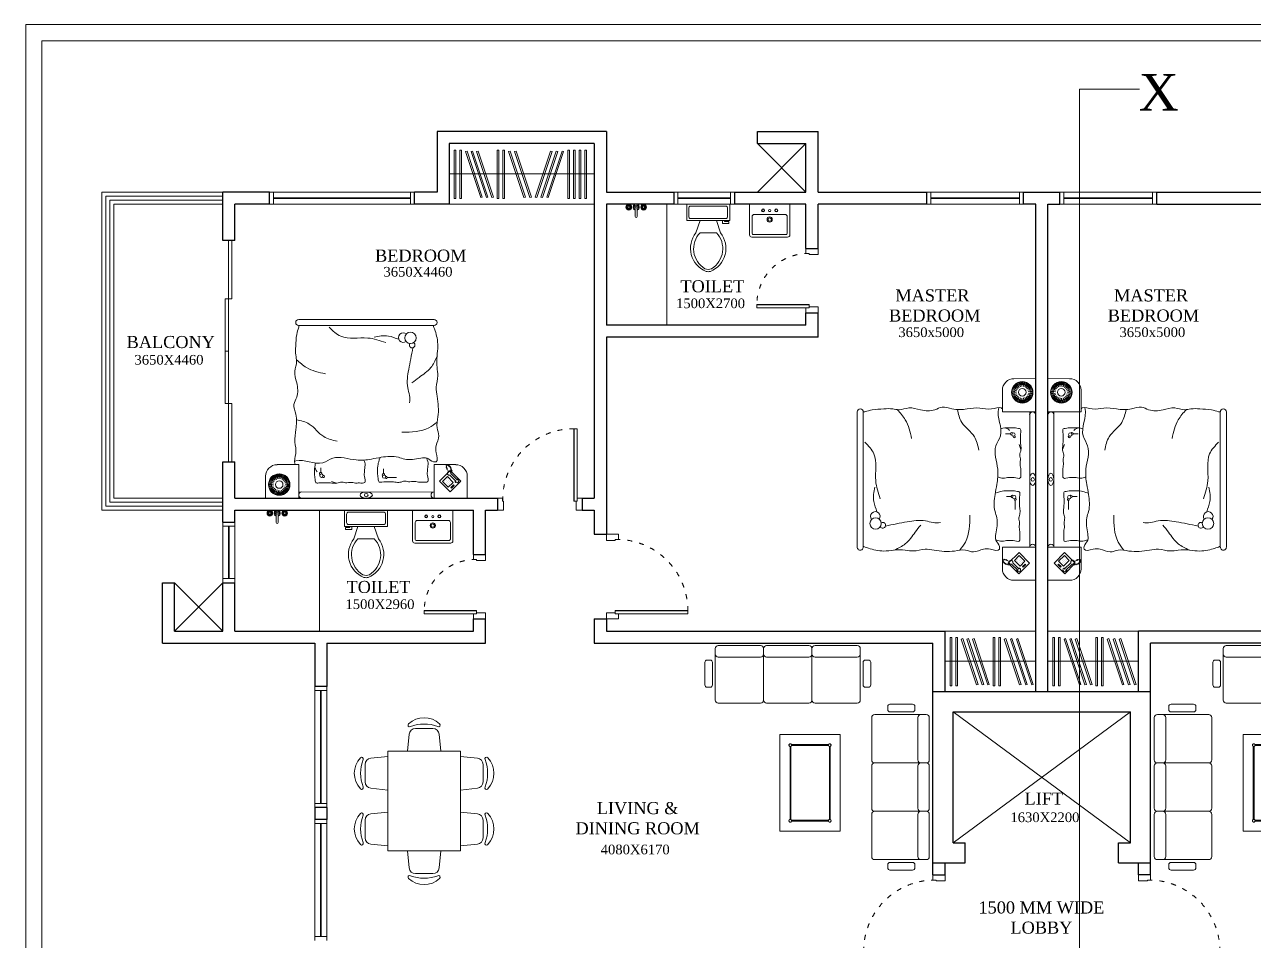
# Model space of a CAD drawing. Header units: inches. Extents: x 0 to 62493, y 0 to 42770.
# Drawn here: x 0 to 15242, y 8968 to 20328 of the extents above; entities that cross this region are included whole.
import ezdxf

# ---------------------------------------------------------------- set-up
doc = ezdxf.new("R2010")
doc.units = ezdxf.units.IN
doc.header["$MEASUREMENT"] = 0
doc.linetypes.add('ACAD_ISO03W100', pattern=[30, 12, -18])
for name, color, linetype, lineweight in [('door', 35, 'Continuous', 5), ('furniture', 23, 'Continuous', 9), ('LIFT', 6, 'Continuous', 30), ('LINE', 253, 'Continuous', 9), ('plumbing', 143, 'Continuous', 9), ('railing', 6, 'Continuous', 9), ('wall', 254, 'Continuous', 30), ('window', 253, 'Continuous', 9)]:
    doc.layers.add(name, color=color, linetype=linetype, lineweight=lineweight)
doc.layers.add('TEXT', color=104, linetype='Continuous')
doc.styles.add('MONOTXT', font='times.ttf')

# ---------------------------------------------------------------- blocks, each defined once
blk = doc.blocks.new('bed')
at = {"lineweight": 5}
for p, q in [((-82.966, 75.566), (-82.831, 75.801)), ((-82.831, 75.801), (-82.475, 75.595)), ((-82.897, 75.596), (-82.895, 75.602)), ((-82.895, 75.602), (-82.839, 75.586)), ((-82.892, 75.615), (-82.856, 75.602)), ((-82.892, 75.614), (-82.856, 75.602)), ((-82.887, 75.627), (-82.884, 75.633)), ((-82.833, 75.603), (-82.887, 75.627)), ((-82.884, 75.633), (-82.833, 75.603)), ((-82.877, 75.644), (-82.846, 75.623)), ((-82.877, 75.643), (-82.846, 75.623)), ((-82.869, 75.655), (-82.865, 75.66)), ((-82.823, 75.619), (-82.869, 75.655)), ((-82.865, 75.66), (-82.823, 75.619)), ((-82.856, 75.669), (-82.83, 75.641)), ((-82.856, 75.668), (-82.831, 75.64)), ((-82.845, 75.677), (-82.84, 75.681)), ((-82.81, 75.631), (-82.845, 75.677)), ((-82.84, 75.681), (-82.81, 75.631)), ((-82.829, 75.688), (-82.811, 75.654)), ((-82.829, 75.687), (-82.811, 75.654)), ((-82.816, 75.693), (-82.811, 75.695)), ((-82.793, 75.639), (-82.816, 75.693)), ((-82.811, 75.695), (-82.793, 75.639)), ((-82.798, 75.699), (-82.789, 75.662)), ((-82.798, 75.699), (-82.79, 75.662)), ((-82.785, 75.701), (-82.778, 75.702)), ((-82.776, 75.643), (-82.785, 75.701)), ((-82.778, 75.702), (-82.776, 75.643)), ((-82.765, 75.703), (-82.766, 75.665)), ((-82.766, 75.702), (-82.766, 75.664)), ((-82.758, 75.643), (-82.752, 75.702)), ((-82.746, 75.701), (-82.758, 75.643)), ((-82.752, 75.702), (-82.746, 75.701)), ((-82.733, 75.698), (-82.743, 75.661)), ((-82.733, 75.698), (-82.743, 75.661)), ((-82.74, 75.638), (-82.72, 75.693)), ((-82.714, 75.691), (-82.74, 75.638)), ((-82.724, 75.629), (-82.691, 75.678)), ((-82.686, 75.674), (-82.724, 75.629)), ((-82.702, 75.685), (-82.722, 75.652)), ((-82.703, 75.685), (-82.722, 75.652)), ((-82.72, 75.693), (-82.714, 75.691)), ((-82.711, 75.617), (-82.667, 75.655)), ((-82.663, 75.65), (-82.711, 75.617)), ((-82.676, 75.665), (-82.703, 75.638)), ((-82.677, 75.665), (-82.703, 75.638)), ((-82.702, 75.601), (-82.649, 75.628)), ((-82.647, 75.622), (-82.702, 75.601)), ((-82.691, 75.678), (-82.686, 75.674)), ((-82.656, 75.64), (-82.689, 75.62)), ((-82.656, 75.639), (-82.688, 75.62)), ((-82.643, 75.61), (-82.679, 75.599)), ((-82.642, 75.609), (-82.679, 75.599)), ((-82.667, 75.655), (-82.663, 75.65)), ((-82.649, 75.628), (-82.647, 75.622)), ((-82.899, 75.582), (-82.861, 75.579)), ((-82.899, 75.582), (-82.861, 75.579)), ((-82.899, 75.569), (-82.84, 75.568)), ((-82.899, 75.563), (-82.899, 75.569)), ((-82.84, 75.568), (-82.899, 75.563)), ((-82.839, 75.586), (-82.897, 75.596)), ((-82.897, 75.55), (-82.86, 75.556)), ((-82.897, 75.549), (-82.86, 75.556)), ((-82.894, 75.537), (-82.837, 75.55)), ((-82.893, 75.531), (-82.894, 75.537)), ((-82.837, 75.55), (-82.893, 75.531)), ((-82.888, 75.518), (-82.853, 75.533)), ((-82.887, 75.518), (-82.853, 75.533)), ((-82.882, 75.506), (-82.83, 75.534)), ((-82.878, 75.501), (-82.882, 75.506)), ((-82.83, 75.534), (-82.878, 75.501)), ((-82.871, 75.49), (-82.841, 75.513)), ((-82.87, 75.49), (-82.841, 75.513)), ((-82.862, 75.48), (-82.818, 75.52)), ((-82.857, 75.476), (-82.862, 75.48)), ((-82.818, 75.52), (-82.857, 75.476)), ((-82.847, 75.467), (-82.824, 75.497)), ((-82.847, 75.467), (-82.824, 75.497)), ((-82.836, 75.46), (-82.804, 75.509)), ((-82.831, 75.456), (-82.836, 75.46)), ((-82.804, 75.509), (-82.831, 75.456)), ((-82.819, 75.451), (-82.804, 75.486)), ((-82.818, 75.451), (-82.804, 75.486)), ((-82.806, 75.446), (-82.787, 75.502)), ((-82.787, 75.502), (-82.8, 75.444)), ((-82.787, 75.442), (-82.781, 75.479)), ((-82.787, 75.442), (-82.781, 75.479)), ((-82.774, 75.441), (-82.769, 75.499)), ((-82.769, 75.499), (-82.768, 75.44)), ((-82.754, 75.441), (-82.758, 75.479)), ((-82.754, 75.441), (-82.758, 75.479)), ((-82.751, 75.501), (-82.735, 75.445)), ((-82.741, 75.443), (-82.751, 75.501)), ((-82.722, 75.449), (-82.735, 75.484)), ((-82.722, 75.449), (-82.735, 75.484)), ((-82.734, 75.508), (-82.705, 75.457)), ((-82.71, 75.454), (-82.734, 75.508)), ((-82.719, 75.518), (-82.678, 75.476)), ((-82.683, 75.472), (-82.719, 75.518)), ((-82.693, 75.464), (-82.715, 75.495)), ((-82.693, 75.464), (-82.714, 75.495)), ((-82.705, 75.457), (-82.71, 75.454)), ((-82.707, 75.532), (-82.657, 75.501)), ((-82.661, 75.496), (-82.707, 75.532)), ((-82.7, 75.548), (-82.643, 75.531)), ((-82.645, 75.525), (-82.7, 75.548)), ((-82.697, 75.584), (-82.639, 75.596)), ((-82.638, 75.59), (-82.697, 75.584)), ((-82.669, 75.486), (-82.697, 75.511)), ((-82.668, 75.486), (-82.697, 75.511)), ((-82.696, 75.566), (-82.637, 75.564)), ((-82.638, 75.557), (-82.696, 75.566)), ((-82.65, 75.514), (-82.684, 75.531)), ((-82.651, 75.513), (-82.684, 75.53)), ((-82.678, 75.476), (-82.683, 75.472)), ((-82.475, 75.595), (-82.682, 75.236)), ((-82.64, 75.545), (-82.677, 75.553)), ((-82.64, 75.544), (-82.677, 75.552)), ((-82.637, 75.578), (-82.675, 75.576)), ((-82.637, 75.577), (-82.675, 75.576)), ((-82.512, 75.53), (-82.671, 75.255)), ((-82.657, 75.501), (-82.661, 75.496)), ((-82.643, 75.531), (-82.645, 75.525)), ((-82.639, 75.596), (-82.638, 75.59)), ((-82.637, 75.564), (-82.638, 75.557)), ((-81.059, 74.691), (-82.512, 75.53)), ((-81.059, 74.691), (-82.512, 75.53)), ((-82.475, 75.595), (-81.024, 74.757)), ((-82.682, 75.236), (-82.914, 75.37)), ((-82.8, 75.444), (-82.806, 75.446)), ((-82.768, 75.44), (-82.774, 75.441)), ((-82.735, 75.445), (-82.741, 75.443)), ((-82.494, 75.165), (-82.458, 75.193)), ((-82.458, 75.193), (-82.437, 75.199)), ((-82.397, 75.185), (-82.426, 75.134)), ((-82.162, 75.203), (-82.226, 75.214)), ((-81.718, 74.806), (-81.747, 74.756)), ((-81.652, 74.825), (-81.553, 74.769)), ((-81.021, 74.756), (-81.228, 74.397)), ((-80.665, 74.55), (-81.021, 74.756)), ((-81.066, 74.542), (-80.888, 74.589)), ((-81.018, 74.361), (-81.066, 74.542)), ((-81.033, 74.526), (-80.936, 74.552)), ((-80.936, 74.552), (-80.914, 74.469)), ((-80.906, 74.537), (-80.896, 74.54)), ((-80.894, 74.493), (-80.906, 74.537)), ((-80.896, 74.54), (-80.884, 74.495)), ((-80.888, 74.589), (-80.839, 74.409)), ((-80.8, 74.316), (-80.665, 74.55)), ((-81.228, 74.397), (-80.996, 74.263)), ((-81.032, 74.382), (-81.055, 74.367)), ((-81.01, 74.443), (-81.033, 74.526)), ((-80.839, 74.409), (-81.018, 74.361)), ((-81.01, 74.51), (-81.01, 74.51)), ((-80.914, 74.469), (-81.01, 74.443)), ((-81.004, 74.489), (-81.004, 74.489)), ((-80.999, 74.469), (-80.999, 74.469)), ((-80.885, 74.442), (-80.995, 74.412)), ((-80.989, 74.515), (-80.989, 74.515)), ((-80.879, 74.42), (-80.989, 74.39)), ((-80.983, 74.495), (-80.983, 74.495)), ((-80.978, 74.474), (-80.978, 74.474)), ((-80.968, 74.521), (-80.968, 74.521)), ((-80.963, 74.5), (-80.963, 74.5)), ((-80.957, 74.48), (-80.957, 74.48)), ((-80.948, 74.526), (-80.948, 74.526)), ((-80.942, 74.506), (-80.942, 74.506)), ((-80.937, 74.485), (-80.937, 74.485)), ((-80.884, 74.495), (-80.894, 74.493)), ((-81.091, 74.336), (-81.092, 74.321)), ((-81.084, 74.35), (-81.084, 74.336)), ((-81.082, 74.327), (-81.083, 74.313)), ((-81.076, 74.357), (-81.077, 74.343)), ((-81.072, 74.325), (-81.073, 74.311)), ((-81.068, 74.364), (-81.069, 74.349)), ((-81.062, 74.323), (-81.063, 74.309)), ((-81.061, 74.371), (-81.062, 74.356)), ((-81.053, 74.325), (-81.054, 74.311)), ((-81.044, 74.328), (-81.045, 74.313)), ((-81.036, 74.33), (-81.037, 74.316)), ((-81.028, 74.337), (-81.029, 74.322)), ((-81.02, 74.344), (-81.021, 74.329)), ((-81.013, 74.35), (-81.014, 74.336)), ((-81.005, 74.357), (-81.006, 74.343)), ((-80.997, 74.364), (-80.998, 74.35)), ((-83.582, 73.677), (-82.129, 72.838)), ((-83.534, 73.76), (-83.544, 73.742)), ((-83.544, 73.742), (-82.091, 72.903))]:
    blk.add_line(p, q, dxfattribs=at)
for centre, radius in [((-82.768, 75.571), 0.133), ((-82.768, 75.571), 0.131), ((-82.768, 75.571), 0.0467), ((-82.37, 75.214), 0.0211), ((-81.691, 74.835), 0.0211), ((-82.268, 73.182), 0.0706)]:
    blk.add_circle(centre, radius, dxfattribs=at)
for centre, radius, start, end in [((-82.842, 75.495), 0.143, 150, 240), ((-82.461, 75.543), 0.0377, 60, 240), ((-82.389, 75.198), 0.015, 96.8587, 341.9378), ((-82.341, 75.21), 0.0124, 214.9249, 132.897), ((-81.662, 74.832), 0.0124, 214.9249, 132.897), ((-81.71, 74.819), 0.015, 96.8587, 341.9378), ((-81.04, 74.723), 0.0377, 60, 240), ((-81.013, 74.396), 0.0239, 43.4915, 346.5085), ((-80.882, 74.431), 0.0239, 223.4915, 166.5085), ((-80.924, 74.387), 0.143, 240, 330), ((-83.563, 73.709), 0.0377, 60, 240), ((-82.346, 73.223), 0.0594, 25.5194, 279.3619), ((-82.205, 73.248), 0.0348, 270.915, 180.9471), ((-82.11, 72.87), 0.0377, 240, 60)]:
    blk.add_arc(centre, radius, start, end, dxfattribs=at)
blk.add_ellipse((-81.768, 75.144), major_axis=(-0.0654, 0.0377), ratio=0.499469, dxfattribs=at)
blk.add_ellipse((-81.768, 75.144), major_axis=(-0.0203, 0.0117), ratio=0.87134, start_param=3.141593, end_param=9.424778, dxfattribs=at)
for points, knots in [([(-82.51, 75.115), (-82.508, 75.124), (-82.498, 75.162), (-82.467, 75.215), (-82.434, 75.272), (-82.408, 75.301), (-82.386, 75.334), (-82.332, 75.293), (-82.281, 75.264), (-82.214, 75.227), (-82.152, 75.205), (-82.116, 75.148), (-82.055, 75.142), (-82.016, 75.098), (-81.961, 75.088), (-81.916, 75.053), (-81.83, 75.021), (-81.909, 74.958), (-81.93, 74.908), (-81.952, 74.867), (-81.965, 74.82), (-81.991, 74.796), (-82.011, 74.783)], [1.096276, 1.096276, 1.096276, 1.096276, 2.081569, 5.277231, 7.472226, 8.783241, 9.605251, 11.018138, 14.216841, 16.616774, 18.817074, 20.973577, 23.191863, 24.604747, 26.922071, 28.620559, 31.026693, 33.725166, 35.917884, 37.217428, 38.528444, 40.893311, 40.893311, 40.893311, 40.893311]), ([(-83.534, 73.76), (-83.528, 73.791), (-83.511, 73.869), (-83.452, 73.97), (-83.405, 74.072), (-83.327, 74.146), (-83.315, 74.271), (-83.2, 74.374), (-83.113, 74.492), (-83.12, 74.635), (-82.999, 74.723), (-82.934, 74.865), (-82.874, 75.021), (-82.771, 75.116), (-82.759, 75.237), (-82.72, 75.254), (-82.714, 75.255)], [0, 0, 0, 0, 3.227986, 8.287144, 12.167285, 14.911093, 19.249561, 24.353377, 30.561604, 33.877791, 38.21626, 44.8125, 50.258606, 55.317764, 59.603605, 60.278905, 60.278905, 60.278905, 60.278905]), ([(-82.749, 75.227), (-82.745, 75.222), (-82.669, 75.14), (-82.451, 75.146), (-82.345, 74.892), (-82.113, 74.861), (-81.951, 74.742), (-81.821, 74.625), (-81.702, 74.543), (-81.536, 74.517), (-81.446, 74.437), (-81.342, 74.355), (-81.272, 74.383), (-81.191, 74.34), (-81.286, 74.259), (-81.335, 74.175), (-81.335, 74.054), (-81.444, 73.981), (-81.489, 73.817), (-81.587, 73.681), (-81.701, 73.549), (-81.721, 73.425), (-81.811, 73.327), (-81.87, 73.219), (-81.913, 73.103), (-81.979, 73.019), (-82.034, 72.962), (-82.069, 72.932), (-82.101, 72.909)], [70.601912, 70.601912, 70.601912, 70.601912, 71.300988, 82.995441, 87.693269, 97.835852, 104.459478, 108.8078, 116.197963, 119.029089, 126.041039, 128.763728, 131.897725, 133.064592, 136.944733, 140.048846, 144.473633, 148.051356, 152.723743, 161.656541, 165.556129, 170.659946, 174.173668, 179.217852, 183.503693, 187.017416, 190.21752, 191.852905, 191.852905, 191.852905, 191.852905]), ([(-81.852, 74.654), (-81.842, 74.703), (-81.832, 74.752), (-81.796, 74.814), (-81.763, 74.871), (-81.737, 74.9), (-81.715, 74.933), (-81.661, 74.893), (-81.61, 74.863), (-81.543, 74.826), (-81.481, 74.804), (-81.445, 74.747), (-81.384, 74.741), (-81.345, 74.697), (-81.29, 74.687), (-81.245, 74.652), (-81.159, 74.62), (-81.238, 74.557), (-81.259, 74.507), (-81.281, 74.466), (-81.294, 74.417), (-81.325, 74.393), (-81.345, 74.377)], [0, 0, 0, 0, 2.081569, 5.277231, 7.472226, 8.783241, 9.605251, 11.018138, 14.216841, 16.616774, 18.817074, 20.973577, 23.191863, 24.604747, 26.922071, 28.620559, 31.026693, 33.725166, 35.917884, 37.217428, 38.528444, 41.088477, 41.088477, 41.088477, 41.088477]), ([(-82.985, 74.767), (-82.93, 74.75), (-82.797, 74.709), (-82.607, 74.808), (-82.472, 74.764), (-82.415, 74.745)], [0, 0, 0, 0, 5.859988, 14.120629, 20.269073, 20.269073, 20.269073, 20.269073]), ([(-81.459, 73.921), (-81.475, 73.959), (-81.535, 74.104), (-81.673, 74.187), (-81.774, 74.247)], [0, 0, 0, 0, 4.290544, 16.119403, 16.119403, 16.119403, 16.119403]), ([(-83.356, 74.122), (-83.304, 74.133), (-83.17, 74.162), (-83.038, 74.121), (-82.958, 74.095)], [0, 0, 0, 0, 5.527354, 14.135177, 14.135177, 14.135177, 14.135177]), ([(-82.18, 73.272), (-82.151, 73.361), (-82.094, 73.523), (-82.02, 73.725), (-81.891, 73.826), (-81.876, 73.884)], [0.412021, 0.412021, 0.412021, 0.412021, 10.057334, 18.163456, 24.419251, 24.419251, 24.419251, 24.419251]), ([(-81.866, 73.22), (-81.862, 73.273), (-81.852, 73.389), (-81.921, 73.529), (-81.959, 73.622), (-81.972, 73.657)], [0, 0, 0, 0, 5.410146, 12.027141, 15.884743, 15.884743, 15.884743, 15.884743]), ([(-83.208, 73.572), (-83.146, 73.588), (-82.971, 73.631), (-82.766, 73.437), (-82.581, 73.4), (-82.505, 73.385)], [0, 0, 0, 0, 6.373615, 18.068068, 26.085459, 26.085459, 26.085459, 26.085459]), ([(-82.385, 73.268), (-82.428, 73.279), (-82.537, 73.289), (-82.618, 73.358), (-82.664, 73.398)], [11.669826, 11.669826, 11.669826, 11.669826, 16.308231, 22.540928, 22.540928, 22.540928, 22.540928])]:
    blk.add_open_spline(points, degree=3, knots=knots, dxfattribs=at)
blk = doc.blocks.new('door 800')
at = {"layer": 'door', "lineweight": 15}
for p, q in [((279952, -59558), (279952, -58908)), ((279953, -59558), (279953, -58908)), ((279991, -59558), (279991, -58908)), ((279992, -59558), (279992, -58908))]:
    blk.add_line(p, q, dxfattribs=at)
at = {"layer": 'door'}
for p, q in [((279992, -58908), (279952, -58908)), ((279952, -59558), (279992, -59558))]:
    blk.add_line(p, q, dxfattribs=at)
at = {"layer": 'door', "lineweight": 18}
for p, q in [((279889, -59518), (279952, -59518)), ((279889, -59668), (279889, -59518)), ((279952, -59558), (279952, -59518)), ((279952, -59558), (279964, -59558)), ((279964, -59668), (279964, -59558)), ((280614, -59558), (280626, -59558)), ((280614, -59668), (280614, -59558)), ((280626, -59518), (280689, -59518)), ((280626, -59558), (280626, -59518)), ((280689, -59668), (280689, -59518)), ((279889, -59668), (279964, -59668)), ((280614, -59668), (280689, -59668))]:
    blk.add_line(p, q, dxfattribs=at)
at = {"layer": 'door', "linetype": 'ACAD_ISO03W100', "lineweight": 9, "ltscale": 5}
blk.add_arc((279992, -59543), 634, 358.5836, 89.9885, dxfattribs=at)
blk = doc.blocks.new('door 1050')
at = {"layer": 'door', "lineweight": 15}
for p, q in [((275482, -59558), (275482, -58658)), ((275483, -59558), (275483, -58658)), ((275521, -59558), (275521, -58658)), ((275522, -59558), (275522, -58658))]:
    blk.add_line(p, q, dxfattribs=at)
at = {"layer": 'door'}
for p, q in [((275522, -58658), (275482, -58658)), ((275482, -59558), (275522, -59558))]:
    blk.add_line(p, q, dxfattribs=at)
at = {"layer": 'door', "lineweight": 18}
for p, q in [((275419, -59518), (275482, -59518)), ((275419, -59668), (275419, -59518)), ((275482, -59558), (275482, -59518)), ((275482, -59558), (275494, -59558)), ((275494, -59668), (275494, -59558)), ((276394, -59558), (276406, -59558)), ((276394, -59668), (276394, -59558)), ((276406, -59518), (276469, -59518)), ((276406, -59558), (276406, -59518)), ((276469, -59668), (276469, -59518)), ((275419, -59668), (275494, -59668)), ((276394, -59668), (276469, -59668))]:
    blk.add_line(p, q, dxfattribs=at)
at = {"layer": 'door', "linetype": 'ACAD_ISO03W100', "lineweight": 9, "ltscale": 5}
blk.add_arc((275522, -59542), 884, 358.9642, 90.0081, dxfattribs=at)
blk = doc.blocks.new('bas55 45')
for points in [[(0.275, 0.42, 0.414214), (0.245, 0.45), (-0.245, 0.45, 0.414214), (-0.275, 0.42), (-0.275, 0), (0.275, 0)], [(-0.21, 0.14), (0.21, 0.14, 0.414214), (0.24, 0.17), (0.24, 0.395, 0.414214), (0.22, 0.415), (-0.22, 0.415, 0.414214), (-0.24, 0.395), (-0.24, 0.17, 0.414214)]]:
    blk.add_lwpolyline(points, format="xyb", close=True)
for centre, radius in [((0, 0.21), 0.0358), ((0, 0.21), 0.0227), ((-0.09, 0.085), 0.02), ((-0.09, 0.085), 0.0147), ((-0.001, 0.088), 0.0149), ((0.09, 0.085), 0.02), ((0.09, 0.085), 0.0147)]:
    blk.add_circle(centre, radius)
blk = doc.blocks.new('Toilet - top')
for p, q in [((9.5, -6), (9.5, -2)), ((-10, -8.5), (-8, -8.5)), ((-10, -9.5), (-10, -8.5)), ((-7, -9.5), (-10, -9.5)), ((-8, -8.5), (-8, -8)), ((-7, -8), (-7, -9.5)), ((-4, -8), (-6, -14)), ((4, -8), (6, -14)), ((4, -14), (-4, -14))]:
    blk.add_line(p, q)
blk.add_lwpolyline([(10.5, -8), (10.5, 0), (-10.5, 0), (-10.5, -8)], close=True)
for points in [[(-9.5, -2), (-9.5, -6)], [(8.5, -1), (-8.5, -1)], [(-8.5, -7), (8.5, -7)]]:
    blk.add_lwpolyline(points)
for centre, radius, start, end in [((-8.62, -1.88), 0.884, 81.8699, 188.1301), ((-8.62, -6.12), 0.884, 171.8699, 278.1301), ((8.62, -1.88), 0.884, 351.8699, 98.1301), ((8.62, -6.12), 0.884, 261.8699, 8.1301), ((3.52, -21.58), 12.17, 141.46911, 247.97143), ((4.2, -21.82), 11.33, 136.36773, 238.94682), ((-3.52, -21.58), 12.17, 292.02843, 38.53071), ((-4.2, -21.82), 11.33, 301.05301, 43.63209), ((0, -27.88), 4, 245.73182, 294.26817), ((0, -29), 4, 254.86053, 285.13947)]:
    blk.add_arc(centre, radius, start, end)
blk = doc.blocks.new('Faucet - Bathroom top')
for p, q in [((-4.107, 0.125), (-4.375, 0.125)), ((-3.75, 0.4788), (-3.75, 0.75)), ((-3.5, 0.482), (-3.5, 0.75)), ((-3.1461, 0.125), (-2.875, 0.125)), ((3.143, 0.125), (2.875, 0.125)), ((3.5, 0.4788), (3.5, 0.75)), ((3.75, 0.482), (3.75, 0.75)), ((4.1039, 0.125), (4.375, 0.125)), ((-4.1039, -0.125), (-4.375, -0.125)), ((-3.75, -0.4821), (-3.75, -0.75)), ((-3.5, -0.4789), (-3.5, -0.75)), ((-3.143, -0.125), (-2.875, -0.125)), ((-0.5, -0.8639), (-0.5, -4.5)), ((0.5, -4.5), (0.5, -0.8631)), ((3.1461, -0.125), (2.875, -0.125)), ((3.5, -0.4821), (3.5, -0.75)), ((3.75, -0.4789), (3.75, -0.75)), ((4.107, -0.125), (4.375, -0.125))]:
    blk.add_line(p, q)
for centre, radius in [((-3.625, 0), 1.375), ((-4.625, 0), 0.2795), ((-3.625, 0), 0.5), ((-3.625, 1), 0.2795), ((-2.625, 0), 0.2795), ((0, 0), 0.5), ((3.625, 0), 1.375), ((2.625, 0), 0.2795), ((3.625, 0), 0.5), ((3.625, 1), 0.2795), ((4.625, 0), 0.2795), ((-3.625, -1), 0.2795), ((3.625, -1), 0.2795)]:
    blk.add_circle(centre, radius)
for centre, radius, start, end in [((-3.625, 0), 1, 105.2407, 164.2093), ((-3.625, 0), 1, 16.44125, 74.07887), ((0, 0), 1.5, 289.6514, 250.3603), ((0, 0), 1, 300.3431, 239.7554), ((3.625, 0), 1, 106.12, 164.0884), ((3.625, 0), 1, 16.23422, 73.90469), ((-3.625, 0), 1, 196.2342, 253.9047), ((-3.625, 0), 1, 286.12, 344.0884), ((0, -4.5), 0.5, 180, 0), ((3.625, 0), 1, 196.4413, 254.0789), ((3.625, 0), 1, 285.2407, 344.2093)]:
    blk.add_arc(centre, radius, start, end)
blk = doc.blocks.new('t za k')
at = {"lineweight": 5}
for p, q in [((-58.5, 110), (-56.6, 128.7)), ((-30.3, 135), (-49.7, 135)), ((-23.4, 128.7), (-21.5, 110)), ((-105, 76.1), (-105, 95.4)), ((-80, 104.2), (-98.7, 102.4)), ((0, 104.2), (18.7, 102.4)), ((25, 76.1), (25, 95.4)), ((-98.7, 69.1), (-80, 67.2)), ((18.7, 69.1), (0, 67.2)), ((-98.7, 40.9), (-80, 42.8)), ((18.7, 40.9), (0, 42.8)), ((-105, 33.9), (-105, 14.6)), ((25, 33.9), (25, 14.6)), ((-80, 5.8), (-98.7, 7.6)), ((-58.5, 0), (-56.6, -18.7)), ((-23.4, -18.7), (-21.5, 0)), ((0, 5.8), (18.7, 7.6)), ((-30.3, -25), (-49.7, -25))]:
    blk.add_line(p, q, dxfattribs=at)
at = {"lineweight": 5, "ltscale": 0.5}
blk.add_lwpolyline([(-80, 0), (0, 0), (0, 110), (-80, 110)], close=True, dxfattribs=at)
at = {"lineweight": 5}
for centre, radius, start, end in [((-56, 138.8), 1.8, 127.9619, 301.245), ((-40, 122), 25, 46.7809, 133.2191), ((-40, 97.5), 42.5, 69.2193, 110.7807), ((-24, 138.8), 1.8, 238.755, 52.0381), ((-49.7, 128), 7, 90, 174.2894), ((-30.3, 128), 7, 5.7106, 90), ((-92, 85.7), 25, 136.7809, 223.2191), ((-108.8, 101.7), 1.8, 328.755, 142.0381), ((-67.5, 85.7), 42.5, 159.2193, 200.7807), ((-98, 95.4), 7, 95.7106, 180), ((18, 95.4), 7, 0, 84.2894), ((28.8, 101.7), 1.8, 37.9619, 211.245), ((-12.5, 85.7), 42.5, 339.2193, 20.7807), ((12, 85.7), 25, 316.7809, 43.2191), ((-108.8, 69.7), 1.8, 217.9619, 31.245), ((-98, 76.1), 7, 180, 264.2894), ((18, 76.1), 7, 275.7106, 0), ((28.8, 69.7), 1.8, 148.755, 322.0381), ((-92, 24.3), 25, 136.7809, 223.2191), ((-108.8, 40.3), 1.8, 328.755, 142.0381), ((-98, 33.9), 7, 95.7106, 180), ((18, 33.9), 7, 0, 84.2894), ((28.8, 40.3), 1.8, 37.9619, 211.245), ((12, 24.3), 25, 316.7809, 43.2191), ((-67.5, 24.3), 42.5, 159.2193, 200.7807), ((-12.5, 24.3), 42.5, 339.2193, 20.7807), ((-98, 14.6), 7, 180, 264.2894), ((18, 14.6), 7, 275.7106, 0), ((-108.8, 8.3), 1.8, 217.9619, 31.245), ((28.8, 8.3), 1.8, 148.755, 322.0381), ((-56, -28.8), 1.8, 58.755, 232.0381), ((-49.7, -18), 7, 185.7106, 270), ((-30.3, -18), 7, 270, 354.2894), ((-24, -28.8), 1.8, 307.9619, 121.245), ((-40, -12), 25, 226.7809, 313.2191), ((-40, 12.5), 42.5, 249.2193, 290.7807)]:
    blk.add_arc(centre, radius, start, end, dxfattribs=at)
blk = doc.blocks.new('TABLE')
at = {"layer": 'furniture', "lineweight": 5}
for p, q in [((242866, -60410), (242866, -61610)), ((243616, -60410), (242866, -60410)), ((243616, -61610), (243616, -60410)), ((242981, -60535), (242980, -60538)), ((242980, -60538), (242980, -60541)), ((242980, -60541), (242980, -60543)), ((242980, -60543), (242981, -60546)), ((242982, -60533), (242981, -60535)), ((242981, -60546), (242982, -60549)), ((242984, -60530), (242982, -60533)), ((242982, -60549), (242984, -60551)), ((242986, -60528), (242984, -60530)), ((242984, -60551), (242986, -60553)), ((242988, -60527), (242986, -60528)), ((242986, -60553), (242988, -60555)), ((242991, -60525), (242988, -60527)), ((242988, -60555), (242991, -60556)), ((242990, -60557), (242990, -61463)), ((242994, -60525), (242991, -60525)), ((242991, -60556), (242994, -60557)), ((242996, -60524), (242994, -60525)), ((242994, -60557), (242996, -60557)), ((242999, -60525), (242996, -60524)), ((242996, -60557), (242999, -60557)), ((243002, -60525), (242999, -60525)), ((242999, -60557), (243002, -60556)), ((243000, -61463), (243000, -60557)), ((243005, -60527), (243002, -60525)), ((243002, -60556), (243005, -60555)), ((243007, -60528), (243005, -60527)), ((243005, -60555), (243007, -60553)), ((243009, -60530), (243007, -60528)), ((243007, -60553), (243009, -60551)), ((243011, -60533), (243009, -60530)), ((243009, -60551), (243011, -60549)), ((243012, -60535), (243011, -60533)), ((243011, -60549), (243012, -60546)), ((243012, -60538), (243012, -60535)), ((243013, -60541), (243012, -60538)), ((243012, -60543), (243013, -60541)), ((243012, -60546), (243012, -60543)), ((243469, -60534), (243013, -60534)), ((243013, -60544), (243469, -60544)), ((243470, -60535), (243469, -60538)), ((243469, -60538), (243469, -60541)), ((243469, -60541), (243469, -60543)), ((243469, -60543), (243470, -60546)), ((243471, -60533), (243470, -60535)), ((243470, -60546), (243471, -60549)), ((243473, -60530), (243471, -60533)), ((243471, -60549), (243473, -60551)), ((243475, -60528), (243473, -60530)), ((243473, -60551), (243475, -60553)), ((243477, -60527), (243475, -60528)), ((243475, -60553), (243477, -60555)), ((243480, -60525), (243477, -60527)), ((243477, -60555), (243480, -60556)), ((243479, -60557), (243479, -61463)), ((243483, -60525), (243480, -60525)), ((243480, -60556), (243483, -60557)), ((243486, -60524), (243483, -60525)), ((243483, -60557), (243486, -60557)), ((243488, -60525), (243486, -60524)), ((243486, -60557), (243488, -60557)), ((243491, -60525), (243488, -60525)), ((243488, -60557), (243491, -60556)), ((243489, -61463), (243489, -60557)), ((243494, -60527), (243491, -60525)), ((243491, -60556), (243494, -60555)), ((243496, -60528), (243494, -60527)), ((243494, -60555), (243496, -60553)), ((243498, -60530), (243496, -60528)), ((243496, -60553), (243498, -60551)), ((243500, -60533), (243498, -60530)), ((243498, -60551), (243500, -60549)), ((243501, -60535), (243500, -60533)), ((243500, -60549), (243501, -60546)), ((243502, -60538), (243501, -60535)), ((243501, -60546), (243502, -60543)), ((243502, -60541), (243502, -60538)), ((243502, -60543), (243502, -60541)), ((242981, -61474), (242980, -61477)), ((242980, -61477), (242980, -61479)), ((242980, -61479), (242980, -61482)), ((242980, -61482), (242981, -61485)), ((242982, -61471), (242981, -61474)), ((242981, -61485), (242982, -61488)), ((242984, -61469), (242982, -61471)), ((242982, -61488), (242984, -61490)), ((242986, -61467), (242984, -61469)), ((242984, -61490), (242986, -61492)), ((242988, -61465), (242986, -61467)), ((242986, -61492), (242988, -61494)), ((242991, -61464), (242988, -61465)), ((242988, -61494), (242991, -61495)), ((242994, -61463), (242991, -61464)), ((242991, -61495), (242994, -61496)), ((242996, -61463), (242994, -61463)), ((242994, -61496), (242996, -61496)), ((242999, -61463), (242996, -61463)), ((242996, -61496), (242999, -61496)), ((243002, -61464), (242999, -61463)), ((242999, -61496), (243002, -61495)), ((243005, -61465), (243002, -61464)), ((243002, -61495), (243005, -61494)), ((243007, -61467), (243005, -61465)), ((243005, -61494), (243007, -61492)), ((243009, -61469), (243007, -61467)), ((243007, -61492), (243009, -61490)), ((243011, -61471), (243009, -61469)), ((243009, -61490), (243011, -61488)), ((243012, -61474), (243011, -61471)), ((243011, -61488), (243012, -61485)), ((243012, -61477), (243012, -61474)), ((243013, -61479), (243012, -61477)), ((243012, -61482), (243013, -61479)), ((243012, -61485), (243012, -61482)), ((243469, -61473), (243013, -61473)), ((243013, -61483), (243469, -61483)), ((243470, -61474), (243469, -61477)), ((243469, -61477), (243469, -61479)), ((243469, -61479), (243469, -61482)), ((243469, -61482), (243470, -61485)), ((243471, -61471), (243470, -61474)), ((243470, -61485), (243471, -61488)), ((243473, -61469), (243471, -61471)), ((243471, -61488), (243473, -61490)), ((243475, -61467), (243473, -61469)), ((243473, -61490), (243475, -61492)), ((243477, -61465), (243475, -61467)), ((243475, -61492), (243477, -61494)), ((243480, -61464), (243477, -61465)), ((243477, -61494), (243480, -61495)), ((243483, -61463), (243480, -61464)), ((243480, -61495), (243483, -61496)), ((243486, -61463), (243483, -61463)), ((243483, -61496), (243486, -61496)), ((243488, -61463), (243486, -61463)), ((243486, -61496), (243488, -61496)), ((243491, -61464), (243488, -61463)), ((243488, -61496), (243491, -61495)), ((243494, -61465), (243491, -61464)), ((243491, -61495), (243494, -61494)), ((243496, -61467), (243494, -61465)), ((243494, -61494), (243496, -61492)), ((243498, -61469), (243496, -61467)), ((243496, -61492), (243498, -61490)), ((243500, -61471), (243498, -61469)), ((243498, -61490), (243500, -61488)), ((243501, -61474), (243500, -61471)), ((243500, -61488), (243501, -61485)), ((243502, -61477), (243501, -61474)), ((243501, -61485), (243502, -61482)), ((243502, -61479), (243502, -61477)), ((243502, -61482), (243502, -61479)), ((242866, -61610), (243616, -61610))]:
    blk.add_line(p, q, dxfattribs=at)
blk = doc.blocks.new('DIV2T')
for p, q in [((0.725, 0), (0.175, 0)), ((1.355, 0), (0.805, 0)), ((1.985, 0), (1.435, 0)), ((0.135, -0.04), (0.135, -0.11)), ((0.135, -0.71), (0.135, -0.11)), ((0.175, -0.15), (0.725, -0.15)), ((0.765, -0.04), (0.765, -0.11)), ((0.765, -0.71), (0.765, -0.11)), ((0.805, -0.15), (1.355, -0.15)), ((1.395, -0.04), (1.395, -0.11)), ((1.395, -0.71), (1.395, -0.11)), ((1.435, -0.15), (1.985, -0.15)), ((2.025, -0.04), (2.025, -0.11)), ((2.025, -0.71), (2.025, -0.11)), ((0, -0.512), (0, -0.218)), ((0.03, -0.188), (0.07, -0.188)), ((0.1, -0.512), (0.1, -0.218)), ((2.06, -0.512), (2.06, -0.218)), ((2.13, -0.188), (2.09, -0.188)), ((2.16, -0.512), (2.16, -0.218)), ((0.03, -0.542), (0.07, -0.542)), ((2.13, -0.542), (2.09, -0.542)), ((0.175, -0.75), (0.725, -0.75)), ((0.805, -0.75), (1.355, -0.75)), ((1.435, -0.75), (1.985, -0.75))]:
    blk.add_line(p, q)
for centre, radius, start, end in [((0.175, -0.04), 0.04, 90, 180), ((0.725, -0.04), 0.04, 0, 90), ((0.805, -0.04), 0.04, 90, 180), ((1.355, -0.04), 0.04, 0, 90), ((1.435, -0.04), 0.04, 90, 180), ((1.985, -0.04), 0.04, 0, 90), ((0.175, -0.11), 0.04, 180, 270), ((0.725, -0.11), 0.04, 270, 0), ((0.805, -0.11), 0.04, 180, 270), ((1.355, -0.11), 0.04, 270, 0), ((1.435, -0.11), 0.04, 180, 270), ((1.985, -0.11), 0.04, 270, 0), ((0.03, -0.218), 0.03, 90, 180), ((0.07, -0.218), 0.03, 0, 90), ((2.09, -0.218), 0.03, 90, 180), ((2.13, -0.218), 0.03, 0, 90), ((0.03, -0.512), 0.03, 180, 270), ((0.07, -0.512), 0.03, 270, 0), ((2.09, -0.512), 0.03, 180, 270), ((2.13, -0.512), 0.03, 270, 0), ((0.175, -0.71), 0.04, 180, 270), ((0.725, -0.71), 0.04, 270, 0), ((0.805, -0.71), 0.04, 180, 270), ((1.355, -0.71), 0.04, 270, 0), ((1.435, -0.71), 0.04, 180, 270), ((1.985, -0.71), 0.04, 270, 0)]:
    blk.add_arc(centre, radius, start, end)

msp = doc.modelspace()

# ---------------------------------------------------------------- linework, layer by layer
at = {"layer": 'door'}
for points in [[(5328.79655, 18770.36828), (5349.06251, 18770.36828), (5349.06251, 18169.99626), (5328.79655, 18169.99626)], [(5399.06251, 18770.36828), (5419.32847, 18770.36828), (5419.32847, 18169.99626), (5399.06251, 18169.99626)], [(5468.60659, 18752.1935), (5487.8338, 18758.59844), (5677.57802, 18188.99885), (5658.3508, 18182.5939)], [(5537.8338, 18752.1935), (5557.06102, 18758.59844), (5746.80523, 18188.99885), (5727.57802, 18182.5939)], [(5607.06102, 18752.1935), (5626.28823, 18758.59844), (5816.03245, 18188.99885), (5796.80523, 18182.5939)], [(5862.36257, 18770.36828), (5882.62853, 18770.36828), (5882.62853, 18169.99626), (5862.36257, 18169.99626)], [(5932.62853, 18770.36828), (5952.89448, 18770.36828), (5952.89448, 18169.99626), (5932.62853, 18169.99626)], [(6002.1726, 18752.1935), (6021.39982, 18758.59844), (6211.14403, 18188.99885), (6191.91682, 18182.5939)], [(6077.1726, 18752.1935), (6096.39982, 18758.59844), (6286.14403, 18188.99885), (6266.91682, 18182.5939)], [(6541.98279, 18752.1935), (6522.75557, 18758.59844), (6333.01136, 18188.99885), (6352.23857, 18182.5939)], [(6613.98279, 18752.1935), (6594.75557, 18758.59844), (6405.01136, 18188.99885), (6424.23857, 18182.5939)], [(6685.98279, 18752.1935), (6666.75557, 18758.59844), (6477.01136, 18188.99885), (6496.23857, 18182.5939)], [(6738.90042, 18770.36828), (6759.16638, 18770.36828), (6759.16638, 18169.99626), (6738.90042, 18169.99626)], [(6809.16638, 18770.36828), (6829.43234, 18770.36828), (6829.43234, 18169.99626), (6809.16638, 18169.99626)], [(6879.43234, 18770.36828), (6899.6983, 18770.36828), (6899.6983, 18169.99626), (6879.43234, 18169.99626)], [(6949.6983, 18770.36828), (6969.96426, 18770.36828), (6969.96426, 18169.99626), (6949.6983, 18169.99626)], [(2569.12337, 16927.2054), (2569.12337, 17651.1378), (2529.20103, 17651.1378), (2529.20103, 16927.2054)], [(2529.20103, 16278.27299), (2529.20103, 16927.2054), (2489.27869, 16927.2054), (2489.27869, 16278.27299)], [(2529.20103, 16278.27299), (2529.20103, 15629.34059), (2489.27869, 15629.34059), (2489.27869, 16278.27299)], [(2569.12337, 15629.34059), (2569.12337, 14905.40818), (2529.20103, 14905.40818), (2529.20103, 15629.34059)], [(11478.79655, 12724.63866), (11499.06251, 12724.63866), (11499.06251, 12124.26663), (11478.79655, 12124.26663)], [(11549.06251, 12724.63866), (11569.32847, 12724.63866), (11569.32847, 12124.26663), (11549.06251, 12124.26663)], [(11618.60659, 12706.46388), (11637.8338, 12712.86882), (11827.57802, 12143.26922), (11808.3508, 12136.86428)], [(11687.8338, 12706.46388), (11707.06102, 12712.86882), (11896.80523, 12143.26922), (11877.57802, 12136.86428)], [(11757.06102, 12706.46388), (11776.28823, 12712.86882), (11966.03245, 12143.26922), (11946.80523, 12136.86428)], [(12012.36257, 12724.63866), (12032.62853, 12724.63866), (12032.62853, 12124.26663), (12012.36257, 12124.26663)], [(12082.62853, 12724.63866), (12102.89448, 12724.63866), (12102.89448, 12124.26663), (12082.62853, 12124.26663)], [(12152.1726, 12706.46388), (12171.39982, 12712.86882), (12361.14403, 12143.26922), (12341.91682, 12136.86428)], [(12227.1726, 12706.46388), (12246.39982, 12712.86882), (12436.14403, 12143.26922), (12416.91682, 12136.86428)], [(12302.1726, 12706.46388), (12321.39982, 12712.86882), (12511.14403, 12143.26922), (12491.91682, 12136.86428)], [(12753.79655, 12724.63866), (12774.06251, 12724.63866), (12774.06251, 12124.26663), (12753.79655, 12124.26663)], [(12824.06251, 12724.63866), (12844.32847, 12724.63866), (12844.32847, 12124.26663), (12824.06251, 12124.26663)], [(12893.60659, 12706.46388), (12912.8338, 12712.86882), (13102.57802, 12143.26922), (13083.3508, 12136.86428)], [(12962.8338, 12706.46388), (12982.06102, 12712.86882), (13171.80523, 12143.26922), (13152.57802, 12136.86428)], [(13032.06102, 12706.46388), (13051.28823, 12712.86882), (13241.03245, 12143.26922), (13221.80523, 12136.86428)], [(13287.36257, 12724.63866), (13307.62853, 12724.63866), (13307.62853, 12124.26663), (13287.36257, 12124.26663)], [(13357.62853, 12724.63866), (13377.89448, 12724.63866), (13377.89448, 12124.26663), (13357.62853, 12124.26663)], [(13427.1726, 12706.46388), (13446.39982, 12712.86882), (13636.14403, 12143.26922), (13616.91682, 12136.86428)], [(13502.1726, 12706.46388), (13521.39982, 12712.86882), (13711.14403, 12143.26922), (13691.91682, 12136.86428)], [(13577.1726, 12706.46388), (13596.39982, 12712.86882), (13786.14403, 12143.26922), (13766.91682, 12136.86428)]]:
    msp.add_lwpolyline(points, close=True, dxfattribs=at)
at = {"layer": 'furniture', "color": 17}
for p, q in [((5266.82261, 18476.1378), (7066.82261, 18476.1378)), ((5266.82261, 18101.1378), (7066.82261, 18101.1378)), ((11416.82261, 12430.40818), (12541.82261, 12430.40818)), ((12691.82261, 12430.40818), (13816.82261, 12430.40818))]:
    msp.add_line(p, q, dxfattribs=at)
at = {"layer": 'furniture'}
for p, q in [((11416.82261, 12805.40818), (12541.82261, 12805.40818)), ((13816.82261, 12805.40818), (12691.82261, 12805.40818))]:
    msp.add_line(p, q, dxfattribs=at)
at = {"layer": 'LIFT'}
for p, q in [((11266.82261, 9930.40818), (11266.82261, 12055.40818)), ((11266.82261, 12055.40818), (13966.82261, 12055.40818)), ((13966.82261, 9930.40818), (13966.82261, 12055.40818)), ((11516.82261, 10180.40818), (11516.82261, 11805.40818)), ((11516.82261, 11805.40818), (13716.82261, 11805.40818)), ((13716.82261, 10180.40818), (13716.82261, 11805.40818)), ((11516.82261, 10180.40818), (11666.82261, 10180.40818)), ((11666.82261, 9930.40818), (11666.82261, 10180.40818)), ((13566.82261, 9930.40818), (13566.82261, 10180.40818)), ((13566.82261, 10180.40818), (13716.82261, 10180.40818)), ((11266.82261, 9930.40818), (11666.82261, 9930.40818)), ((13566.82261, 9930.40818), (13966.82261, 9930.40818))]:
    msp.add_line(p, q, dxfattribs=at)
at = {"layer": 'LINE'}
for p, q in [((9691.82261, 18251.1378), (9091.82261, 18851.1378)), ((9691.82261, 18851.1378), (9091.82261, 18251.1378)), ((2459.12337, 12805.40818), (1859.12337, 13405.40818)), ((2459.12337, 13405.40818), (1859.12337, 12805.40818)), ((13716.82261, 10180.40818), (11516.82261, 11805.40818)), ((11516.82261, 10180.40818), (13716.82261, 11805.40818))]:
    msp.add_line(p, q, dxfattribs=at)
at = {"layer": 'plumbing'}
for p, q in [((7966.82261, 16601.1378), (7966.82261, 18101.1378)), ((3659.12337, 12805.40818), (3659.12337, 14305.40818))]:
    msp.add_line(p, q, dxfattribs=at)
at = {"layer": 'railing'}
for p, q in [((2459.12337, 18201.1378), (1009.12337, 18201.1378)), ((1009.12337, 18201.1378), (1009.12337, 14355.40818)), ((2459.12337, 18151.1378), (1059.12337, 18151.1378)), ((1059.12337, 18151.1378), (1059.12337, 14405.40818)), ((2459.12337, 14355.40818), (1009.12337, 14355.40818)), ((2459.12337, 14405.40818), (1059.12337, 14405.40818))]:
    msp.add_line(p, q, dxfattribs=at)
at = {"layer": 'wall', "lineweight": 0}
for q in [(13083.01504, 3285.7138), (13830.61628, 19527.8097)]:
    msp.add_line((13083.01504, 19527.8097), q, dxfattribs=at)
at = {"layer": 'wall'}
for p, q in [((7216.82261, 19001.1378), (5116.82261, 19001.1378)), ((5116.82261, 19001.1378), (5116.82261, 18251.1378)), ((7216.82261, 19001.1378), (7216.82261, 18251.1378)), ((9091.82261, 18851.1378), (9091.82261, 19001.1378)), ((9091.82261, 19001.1378), (9841.82261, 19001.1378)), ((9841.82261, 18251.1378), (9841.82261, 19001.1378)), ((7066.82261, 18851.1378), (5266.82261, 18851.1378)), ((5266.82261, 18851.1378), (5266.82261, 18101.1378)), ((7066.82261, 18851.1378), (7066.82261, 14455.40818)), ((9091.82261, 18851.1378), (9691.82261, 18851.1378)), ((9691.82261, 18251.1378), (9691.82261, 18851.1378)), ((3037.97299, 18251.1378), (2459.12337, 18251.1378)), ((2459.12337, 17651.1378), (2459.12337, 18251.1378)), ((3037.97299, 18101.1378), (3037.97299, 18251.1378)), ((5116.82261, 18251.1378), (4837.97299, 18251.1378)), ((4837.97299, 18101.1378), (4837.97299, 18251.1378)), ((7216.82261, 18251.1378), (8054.32261, 18251.1378)), ((8054.32261, 18251.1378), (8054.32261, 18101.1378)), ((8804.32261, 18251.1378), (8804.32261, 18101.1378)), ((8804.32261, 18251.1378), (9691.82261, 18251.1378)), ((9841.82261, 18251.1378), (11191.82261, 18251.1378)), ((11191.82261, 18101.1378), (11191.82261, 18251.1378)), ((12391.82261, 18101.1378), (12391.82261, 18251.1378)), ((12391.82261, 18251.1378), (12841.82261, 18251.1378)), ((12841.82261, 18101.1378), (12841.82261, 18251.1378)), ((14041.82261, 18251.1378), (15391.82261, 18251.1378)), ((14041.82261, 18101.1378), (14041.82261, 18251.1378)), ((2609.12337, 17651.1378), (2609.12337, 18101.1378)), ((3037.97299, 18101.1378), (2609.12337, 18101.1378)), ((5266.82261, 18101.1378), (4837.97299, 18101.1378)), ((7216.82261, 18101.1378), (7216.82261, 16601.1378)), ((8054.32261, 18101.1378), (7216.82261, 18101.1378)), ((9691.82261, 18101.1378), (8804.32261, 18101.1378)), ((9691.82261, 17551.1378), (9691.82261, 18101.1378)), ((9841.82261, 17551.1378), (9841.82261, 18101.1378)), ((11191.82261, 18101.1378), (9841.82261, 18101.1378)), ((12541.82261, 18101.1378), (12391.82261, 18101.1378)), ((12541.82261, 12055.40818), (12541.82261, 18101.1378)), ((12691.82261, 12055.40818), (12691.82261, 18101.1378)), ((12691.82261, 18101.1378), (12841.82261, 18101.1378)), ((14041.82261, 18101.1378), (15391.82261, 18101.1378)), ((2609.12337, 17651.1378), (2459.12337, 17651.1378)), ((9691.82261, 17551.1378), (9841.82261, 17551.1378)), ((9691.82261, 16601.1378), (9691.82261, 16751.1378)), ((9691.82261, 16751.1378), (9841.82261, 16751.1378)), ((9841.82261, 16451.1378), (9841.82261, 16751.1378)), ((9691.82261, 16601.1378), (7216.82261, 16601.1378)), ((9841.82261, 16451.1378), (7216.82261, 16451.1378)), ((7216.82261, 16451.1378), (7216.82261, 14005.40818)), ((2459.12337, 14905.40818), (2609.12337, 14905.40818)), ((2459.12337, 14155.40818), (2459.12337, 14905.40818)), ((2609.12337, 14455.40818), (2609.12337, 14905.40818)), ((2609.12337, 14455.40818), (5866.82261, 14455.40818)), ((5866.82261, 14455.40818), (5866.82261, 14305.40818)), ((6916.82261, 14455.40818), (7066.82261, 14455.40818)), ((6916.82261, 14455.40818), (6916.82261, 14305.40818)), ((2609.12337, 14305.40818), (5566.97299, 14305.40818)), ((2609.12337, 14155.40818), (2609.12337, 14305.40818)), ((5566.97299, 13755.40818), (5566.97299, 14305.40818)), ((5716.97299, 14305.40818), (5866.82261, 14305.40818)), ((5716.97299, 13755.40818), (5716.97299, 14305.40818)), ((6916.82261, 14305.40818), (7066.82261, 14305.40818)), ((7066.82261, 14305.40818), (7066.82261, 14005.40818)), ((2459.12337, 14155.40818), (2609.12337, 14155.40818)), ((7066.82261, 14005.40818), (7216.82261, 14005.40818)), ((5566.97299, 13755.40818), (5716.97299, 13755.40818)), ((1709.12337, 12655.40818), (1709.12337, 13405.40818)), ((1709.12337, 13405.40818), (1859.12337, 13405.40818)), ((1859.12337, 12805.40818), (1859.12337, 13405.40818)), ((2459.12337, 13405.40818), (2609.12337, 13405.40818)), ((2459.12337, 12805.40818), (2459.12337, 13405.40818)), ((2609.12337, 12805.40818), (2609.12337, 13405.40818)), ((1859.12337, 12805.40818), (2459.12337, 12805.40818)), ((2609.12337, 12805.40818), (5566.97299, 12805.40818)), ((5566.97299, 12955.40818), (5716.97299, 12955.40818)), ((5566.97299, 12805.40818), (5566.97299, 12955.40818)), ((5716.97299, 12655.40818), (5716.97299, 12955.40818)), ((7066.82261, 12955.40818), (7066.82261, 12655.40818)), ((7066.82261, 12955.40818), (7216.82261, 12955.40818)), ((7216.82261, 12955.40818), (7216.82261, 12805.40818)), ((7216.82261, 12805.40818), (11416.82261, 12805.40818)), ((11416.82261, 12055.40818), (11416.82261, 12805.40818)), ((18016.82261, 12805.40818), (13816.82261, 12805.40818)), ((13816.82261, 12055.40818), (13816.82261, 12805.40818)), ((1709.12337, 12655.40818), (3598.77269, 12655.40818)), ((3598.77269, 12655.40818), (3598.77269, 12117.94198)), ((3748.77269, 12655.40818), (3748.77269, 12117.94198)), ((3748.77269, 12655.40818), (5716.97299, 12655.40818)), ((3748.77269, 12655.40818), (5716.97299, 12655.40818)), ((7066.82261, 12655.40818), (11266.82261, 12655.40818)), ((11266.82261, 12055.40818), (11266.82261, 12655.40818)), ((18166.82261, 12655.40818), (13966.82261, 12655.40818)), ((13966.82261, 12055.40818), (13966.82261, 12655.40818)), ((3748.77269, 12117.94198), (3598.77269, 12117.94198)), ((3598.77269, 10617.94198), (3598.77269, 10467.94198)), ((3748.77269, 10617.94198), (3598.77269, 10617.94198)), ((3748.77269, 10617.94198), (3748.77269, 10467.94198)), ((3748.77269, 10467.94198), (3598.77269, 10467.94198)), ((11266.82261, 9780.40818), (11266.82261, 9930.40818)), ((11416.82261, 9780.40818), (11416.82261, 9930.40818)), ((13816.82261, 9780.40818), (13816.82261, 9930.40818)), ((13966.82261, 9780.40818), (13966.82261, 9930.40818)), ((11266.82261, 9780.40818), (11416.82261, 9780.40818)), ((13966.82261, 9780.40818), (13816.82261, 9780.40818))]:
    msp.add_line(p, q, dxfattribs=at)
at = {"layer": 'wall', "lineweight": 9}
for p, q in [((2459.12337, 18251.1378), (959.12337, 18251.1378)), ((959.12337, 18251.1378), (959.12337, 14305.40818)), ((2459.12337, 18101.1378), (1109.12337, 18101.1378)), ((1109.12337, 18101.1378), (1109.12337, 14455.40818)), ((2459.12337, 14455.40818), (1109.12337, 14455.40818)), ((2459.12337, 14305.40818), (959.12337, 14305.40818))]:
    msp.add_line(p, q, dxfattribs=at)
at = {"layer": 'wall', "lineweight": 0}
for points in [[(25206.45246, 20328.25276), (14.41915, 20328.25276), (14.41915, 5.7011), (25206.45246, 5.7011)], [(25006.45246, 20128.25276), (214.41915, 20128.25276), (214.41915, 205.7011), (25006.45246, 205.7011)]]:
    msp.add_lwpolyline(points, close=True, dxfattribs=at)
at = {"layer": 'window', "lineweight": 18}
for p, q in [((3087.97299, 18251.1378), (3037.97299, 18251.1378)), ((3087.97299, 18101.1378), (3087.97299, 18251.1378)), ((4787.97299, 18101.1378), (4787.97299, 18251.1378)), ((4787.97299, 18251.1378), (4837.97299, 18251.1378)), ((8104.32261, 18251.1378), (8054.32261, 18251.1378)), ((8104.32261, 18101.1378), (8104.32261, 18251.1378)), ((8754.32261, 18101.1378), (8754.32261, 18251.1378)), ((8804.32261, 18251.1378), (8754.32261, 18251.1378)), ((11241.82261, 18251.1378), (11191.82261, 18251.1378)), ((11241.82261, 18101.1378), (11241.82261, 18251.1378)), ((12341.82261, 18101.1378), (12341.82261, 18251.1378)), ((12391.82261, 18251.1378), (12341.82261, 18251.1378)), ((12841.82261, 18251.1378), (12891.82261, 18251.1378)), ((12891.82261, 18101.1378), (12891.82261, 18251.1378)), ((13991.82261, 18101.1378), (13991.82261, 18251.1378)), ((13991.82261, 18251.1378), (14041.82261, 18251.1378)), ((3087.97299, 18101.1378), (3037.97299, 18101.1378)), ((4837.97299, 18101.1378), (4787.97299, 18101.1378)), ((8104.32261, 18101.1378), (8054.32261, 18101.1378)), ((8804.32261, 18101.1378), (8754.32261, 18101.1378)), ((11241.82261, 18101.1378), (11191.82261, 18101.1378)), ((12391.82261, 18101.1378), (12341.82261, 18101.1378)), ((12841.82261, 18101.1378), (12891.82261, 18101.1378)), ((13991.82261, 18101.1378), (14041.82261, 18101.1378)), ((2459.12337, 14155.40818), (2459.12337, 14105.40818)), ((2609.12337, 14105.40818), (2459.12337, 14105.40818)), ((2609.12337, 14155.40818), (2609.12337, 14105.40818)), ((2609.12337, 13455.40818), (2459.12337, 13455.40818)), ((2459.12337, 13455.40818), (2459.12337, 13405.40818)), ((2609.12337, 13455.40818), (2609.12337, 13405.40818)), ((3598.77269, 12067.94198), (3598.77269, 12117.94198)), ((3748.77269, 12067.94198), (3598.77269, 12067.94198)), ((3748.77269, 12117.94198), (3748.77269, 12067.94198)), ((3748.77269, 10667.94198), (3598.77269, 10667.94198)), ((3598.77269, 10667.94198), (3598.77269, 10617.94198)), ((3748.77269, 10667.94198), (3748.77269, 10617.94198)), ((3598.77269, 10417.94198), (3598.77269, 10467.94198)), ((3748.77269, 10417.94198), (3598.77269, 10417.94198)), ((3748.77269, 10467.94198), (3748.77269, 10417.94198)), ((3748.77269, 9017.94198), (3598.77269, 9017.94198)), ((3598.77269, 9017.94198), (3598.77269, 8967.94198)), ((3748.77269, 9017.94198), (3748.77269, 8967.94198))]:
    msp.add_line(p, q, dxfattribs=at)
at = {"layer": 'window', "lineweight": 15}
for p, q in [((3087.97299, 18251.1378), (4787.97299, 18251.1378)), ((8104.32261, 18251.1378), (8754.32261, 18251.1378)), ((11241.82261, 18251.1378), (12341.82261, 18251.1378)), ((13991.82261, 18251.1378), (12891.82261, 18251.1378)), ((4787.97299, 18101.1378), (3087.97299, 18101.1378)), ((8754.32261, 18101.1378), (8104.32261, 18101.1378)), ((12341.82261, 18101.1378), (11241.82261, 18101.1378)), ((12891.82261, 18101.1378), (13991.82261, 18101.1378)), ((2459.12337, 13455.40818), (2459.12337, 14105.40818)), ((2609.12337, 14105.40818), (2609.12337, 13455.40818)), ((3598.77269, 10667.94198), (3598.77269, 12067.94198)), ((3748.77269, 12067.94198), (3748.77269, 10667.94198)), ((3598.77269, 9017.94198), (3598.77269, 10417.94198)), ((3748.77269, 10417.94198), (3748.77269, 9017.94198))]:
    msp.add_line(p, q, dxfattribs=at)
at = {"layer": 'window', "color": 161, "lineweight": 13}
for p, q in [((3087.97299, 18181.1378), (4787.97299, 18181.1378)), ((3087.97299, 18171.1378), (4787.97299, 18171.1378)), ((8104.32261, 18181.1378), (8754.32261, 18181.1378)), ((8104.32261, 18171.1378), (8754.32261, 18171.1378)), ((11241.82261, 18181.1378), (12341.82261, 18181.1378)), ((11241.82261, 18171.1378), (12341.82261, 18171.1378)), ((13991.82261, 18181.1378), (12891.82261, 18181.1378)), ((13991.82261, 18171.1378), (12891.82261, 18171.1378)), ((2529.12337, 13455.40818), (2529.12337, 14105.40818)), ((2539.12337, 13455.40818), (2539.12337, 14105.40818)), ((3668.77269, 10667.94198), (3668.77269, 12067.94198)), ((3678.77269, 10667.94198), (3678.77269, 12067.94198)), ((3668.77269, 9017.94198), (3668.77269, 10417.94198)), ((3678.77269, 9017.94198), (3678.77269, 10417.94198))]:
    msp.add_line(p, q, dxfattribs=at)

# ---------------------------------------------------------------- block references
at = {"layer": 'door', "linetype": 'ACAD_ISO03W100', "rotation": 90}
for name, p in [('door 800', (-49826.46765, -263137.50124)), ('door 800', (-53951.31727, -266933.23087)), ('door 1050', (-48251.46765, -266688.67024))]:
    msp.add_blockref(name, p, dxfattribs=at)
at = {"layer": 'door', "linetype": 'ACAD_ISO03W100', "xscale": -1}
msp.add_blockref('door 1050', (282335.90103, 73973.69844), dxfattribs=at)
at = {"layer": 'door', "linetype": 'ACAD_ISO03W100', "xscale": -1, "rotation": 270}
for p in [(66885.11286, -262463.67024), (73485.11286, -266688.67024)]:
    msp.add_blockref('door 1050', p, dxfattribs=at)
at = {"layer": 'furniture', "extrusion": (0, 0, -1)}
for p, xscale, yscale, zscale, rotation in [((-112621.72616, 38691.53142), 999.9999999999068, 999.9999999999068, -1000, 209.9966214897356), ((11694.25126, -93696.60092), -999.9999999998912, 1000, -999.9999999998912, 60.00337851027932), ((-36927.94585, -93696.60092), 999.9999999998913, 999.9999999998913, -1000, 299.9966214897207)]:
    msp.add_blockref('bed', p, dxfattribs=dict(at, xscale=xscale, yscale=yscale, zscale=zscale, rotation=rotation))
at = {"layer": 'furniture', "yscale": 952.3809523809468}
for p, xscale, zscale, rotation in [((10494.60568, 12625.27093), -952.3809523810633, 952.3809523809524, 359.9999999999667), ((11221.62272, 11898.25389), 952.3809523809468, 952.3809523809468, 270), ((14012.0225, 11898.25389), -952.3809523809468, 952.3809523809524, 90)]:
    msp.add_blockref('DIV2T', p, dxfattribs=dict(at, xscale=xscale, zscale=zscale, rotation=rotation))
at = {"layer": 'furniture'}
for name, p, xscale, yscale, zscale in [('DIV2T', (14739.03953, 12625.27093), 952.3809523815289, 952.3809523815289, 952.3809523815289), ('t za k', (4505.89057, 10077.27704), -11.25, 11.25, 11.25)]:
    msp.add_blockref(name, p, dxfattribs=dict(at, xscale=xscale, yscale=yscale, zscale=zscale))
at = {"layer": 'furniture', "xscale": -1}
msp.add_blockref('TABLE', (252983.32207, 71931.21105), dxfattribs=at)
at = {"layer": 'furniture'}
msp.add_blockref('TABLE', (-227749.67686, 71931.21105), dxfattribs=at)
at = {"layer": 'plumbing'}
for name, p, xscale, yscale, zscale in [('Faucet - Bathroom top', (7586.17202, 18063.0378), -25.39999999990687, 25.39999999999418, 25.4), ('Toilet - top', (8479.32261, 18101.1378), -25.39999999990687, 25.39999999999418, 25.4), ('Faucet - Bathroom top', (3134.12337, 14267.30818), 25.39999999990687, 25.39999999990687, 25.39999999990687), ('Toilet - top', (4236.04818, 14305.40818), 25.39999999990687, 25.39999999990687, 25.39999999990687)]:
    msp.add_blockref(name, p, dxfattribs=dict(at, xscale=xscale, yscale=yscale, zscale=zscale))
at = {"layer": 'plumbing', "rotation": 180}
for p, xscale, yscale, zscale in [((9241.82261, 18101.1378), -909.0909090908244, 909.0909090908535, 909.0909090908503), ((5062.97299, 14305.40818), 909.0909090908244, 909.0909090908244, 909.0909090908244)]:
    msp.add_blockref('bas55 45', p, dxfattribs=dict(at, xscale=xscale, yscale=yscale, zscale=zscale))

# ---------------------------------------------------------------- texts
at = {"layer": 'TEXT', "style": 'MONOTXT'}
for s, insert, char_height, width, attachment_point in [('X', (14314.23751, 19715.92193), 454.52338, 9583.4095161, 3), ('\\pxqc;BEDROOM', (4153.13002, 17537.20191), 150, 1521.2759632, 1), ('\\pxqc;3650X4460', (4367.43584, 17322.09986), 120, 1024.5017473, 1), ('TOILET', (8927.19821, 17157.40343), 150, 1024.5017473, 3), ('1500X2700', (8936.27058, 16930.68192), 120, 1024.5017473, 3), ('\\pxqc;MASTER\\P BEDROOM', (10220.91176, 17044.0428), 150, 2079.0216126, 1), ('\\pxqc;MASTER\\P BEDROOM', (15012.73345, 17044.0428), 150, 2079.0216126, 3), ('BALCONY', (1265.53877, 16465.90204), 150, 1024.5017473, 1), ('3650x5000', (10837.48517, 16572.22905), 120, 1024.5017473, 1), ('3650x5000', (14396.16005, 16572.22905), 120, 1024.5017473, 3), ('\\pxqc;3650X4460', (1279.07083, 16230.48796), 120, 1024.5017473, 1), ('TOILET', (3993.5872, 13427.57105), 150, 1671.2759632, 1), ('1500X2960', (3980.34562, 13198.58918), 120, 1024.5017473, 1), ('EFWE', (10043.73991, 11956.45672), 0.2, 470.1227041, 3), ('\\pxqc;LIVING &\\PDINING ROOM', (6768.08345, 10684.10404), 150, 1671.2759632, 1), ('LIFT', (12403.14244, 10802.24841), 150, 1671.2759632, 1), ('1630X2200', (12227.87336, 10555.52757), 120, 1024.5017473, 1), ('4080X6170', (7145.93917, 10156.14009), 120, 1024.5017473, 1), ('\\pxqc;1500 MM WIDE LOBBY', (11776.55139, 9451.85553), 150, 1671.2759632, 1)]:
    msp.add_mtext(s, dxfattribs=dict(at, insert=insert, char_height=char_height, width=width, attachment_point=attachment_point))

doc.saveas('drawing.dxf')
